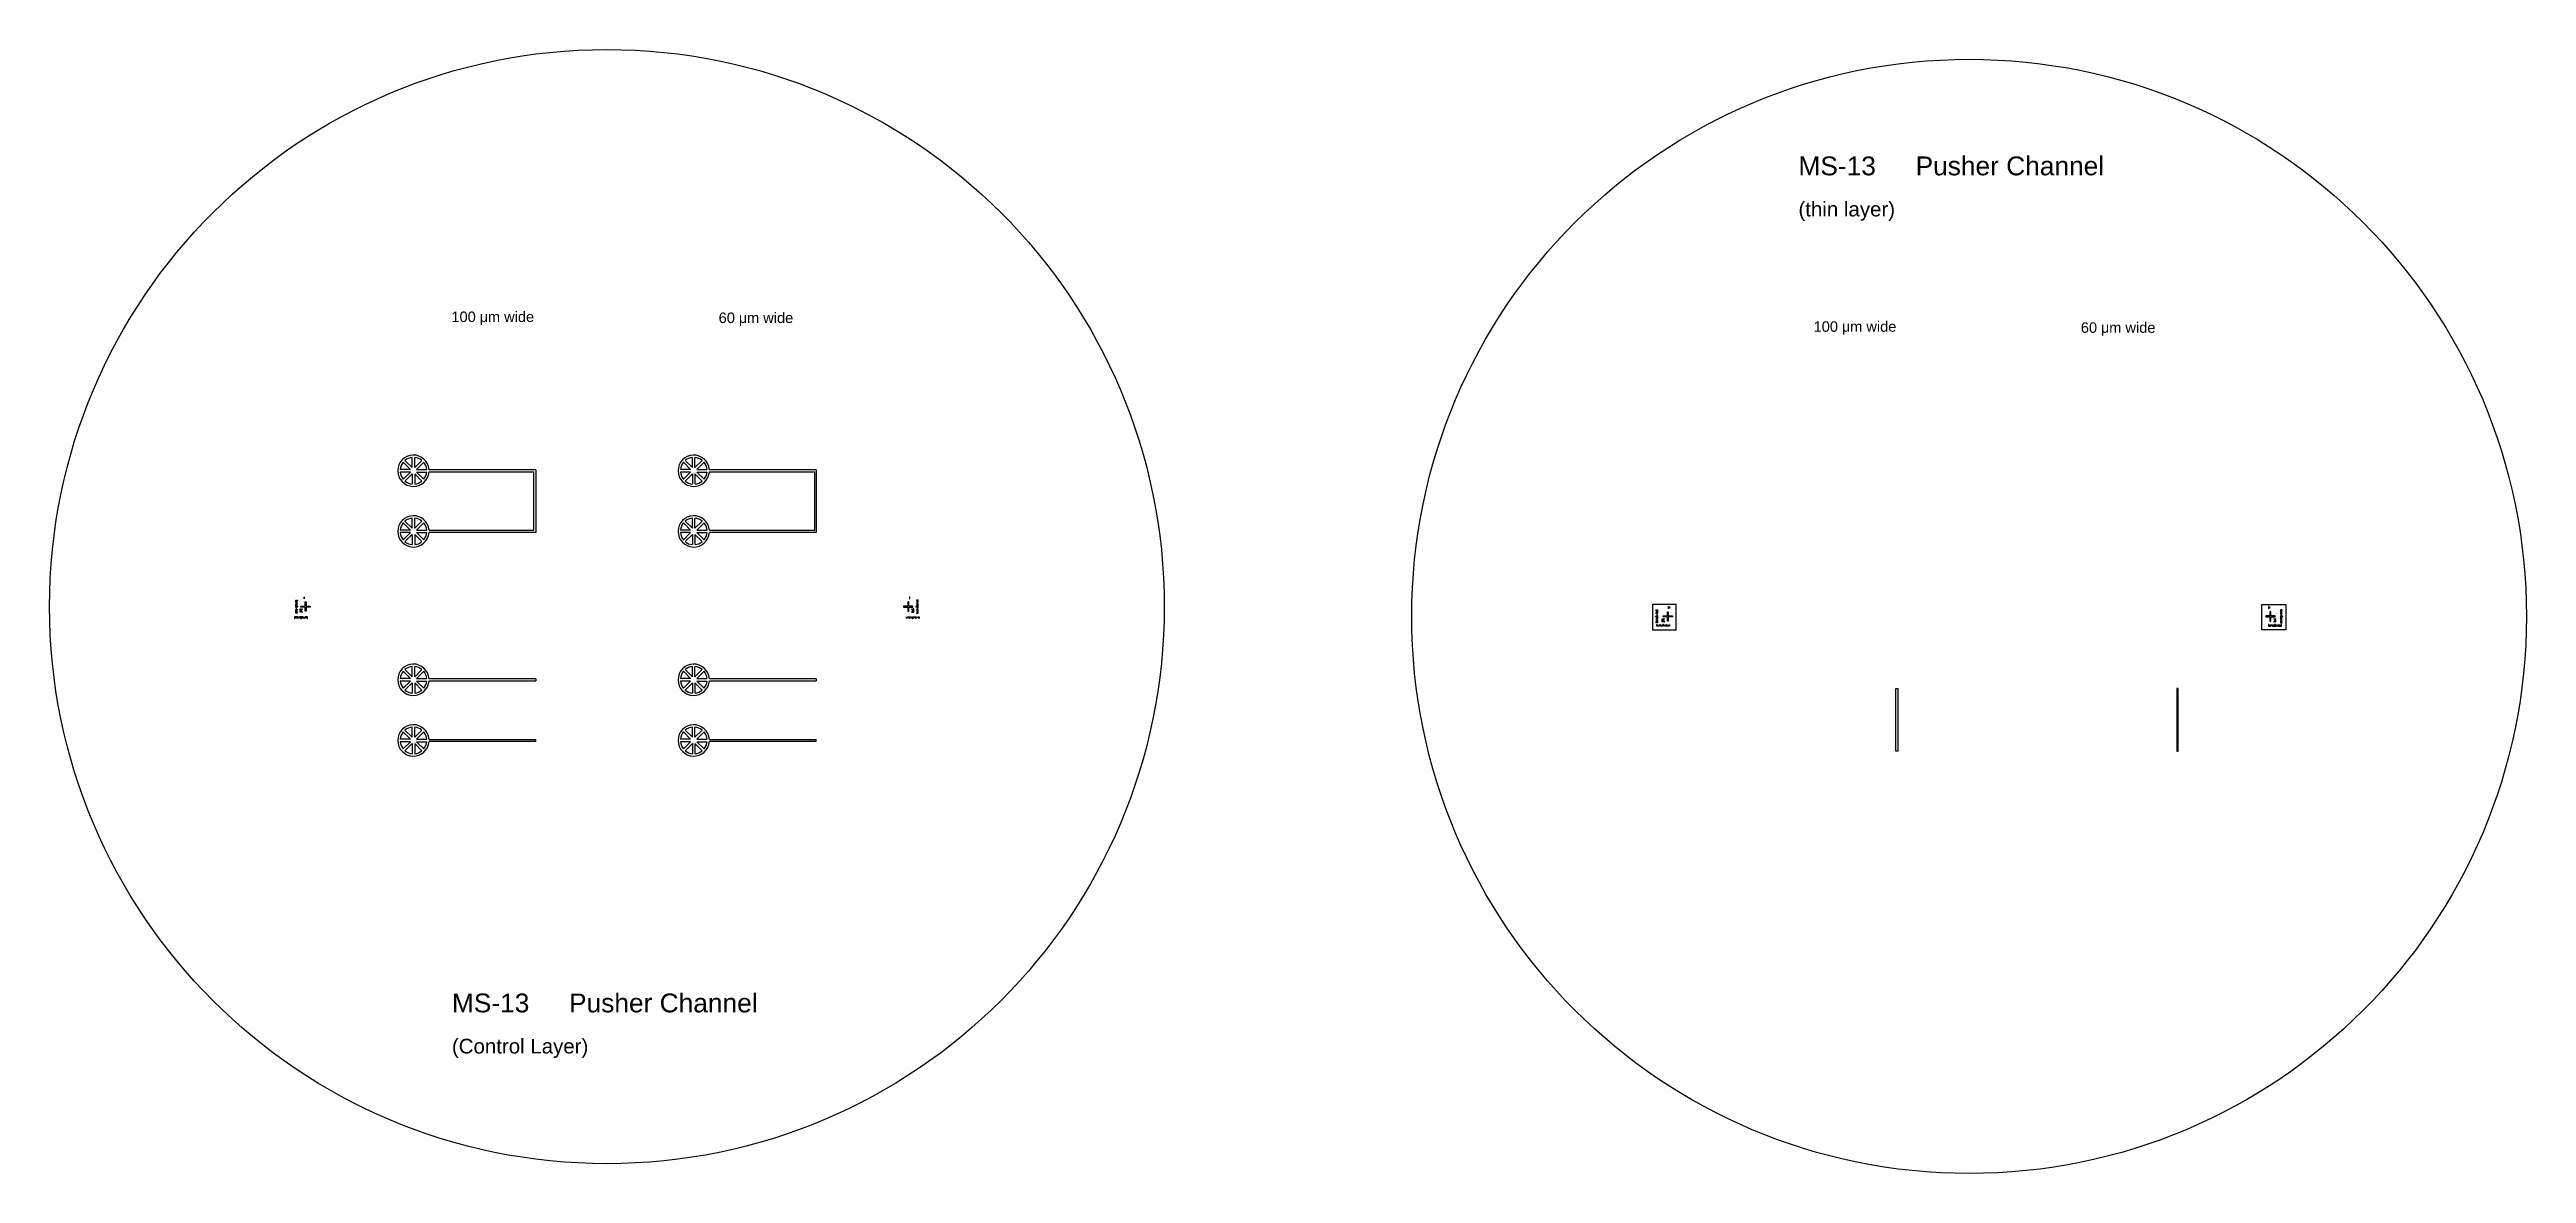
# Model space of a CAD drawing. Header units: millimetres. Extents: x 24154 to 142578, y 77640 to 131403.
import ezdxf

# ---------------------------------------------------------------- set-up
doc = ezdxf.new("R2010")
doc.units = ezdxf.units.MM
doc.layers.add('Clear', color=140, linetype='Continuous')
doc.layers.add('Opaque', color=30, linetype='Continuous')
doc.styles.get("Standard").update_dxf_attribs({"font": 'arial.ttf'})

msp = doc.modelspace()

# ---------------------------------------------------------------- linework, layer by layer
at = {"layer": 'Clear'}
for p, q in [((47401, 111305), (42301, 111305)), ((42301, 111205), (47301, 111205)), ((47301, 108405), (47301, 111205)), ((47401, 111305), (47401, 108305)), ((60801, 111305), (55701, 111305)), ((55701, 111205), (60741, 111205)), ((60741, 108405), (60741, 111205)), ((60801, 111305), (60801, 108305)), ((42301, 108405), (47301, 108405)), ((47401, 108305), (42301, 108305)), ((55701, 108405), (60741, 108405)), ((60801, 108305), (55701, 108305)), ((35872, 104265), (35872, 104190)), ((35884, 104265), (35872, 104265)), ((35884, 104190), (35884, 104265)), ((35902, 104265), (35902, 104215)), ((35914, 104265), (35902, 104265)), ((35902, 104215), (35914, 104215)), ((35914, 104215), (35914, 104265)), ((35927, 105061), (36002, 105061)), ((35927, 105049), (35927, 105061)), ((36002, 105049), (35927, 105049)), ((35927, 105031), (35977, 105031)), ((35927, 105019), (35927, 105031)), ((35977, 105019), (35927, 105019)), ((35927, 105001), (35977, 105001)), ((35927, 104989), (35927, 105001)), ((35977, 104989), (35927, 104989)), ((35927, 104971), (35977, 104971)), ((35927, 104959), (35927, 104971)), ((35977, 104959), (35927, 104959)), ((35927, 104941), (35977, 104941)), ((35927, 104929), (35927, 104941)), ((35977, 104929), (35927, 104929)), ((35927, 104911), (36002, 104911)), ((35927, 104899), (35927, 104911)), ((36002, 104899), (35927, 104899)), ((35927, 104881), (35977, 104881)), ((35927, 104869), (35927, 104881)), ((35977, 104869), (35927, 104869)), ((35927, 104851), (35977, 104851)), ((35927, 104839), (35927, 104851)), ((35977, 104839), (35927, 104839)), ((35927, 104821), (35977, 104821)), ((35927, 104809), (35927, 104821)), ((35977, 104809), (35927, 104809)), ((35927, 104791), (35977, 104791)), ((35927, 104779), (35927, 104791)), ((35977, 104779), (35927, 104779)), ((35927, 104761), (36027, 104761)), ((35927, 104749), (35927, 104761)), ((36027, 104749), (35927, 104749)), ((35927, 104731), (35977, 104731)), ((35927, 104719), (35927, 104731)), ((35977, 104719), (35927, 104719)), ((35927, 104701), (35977, 104701)), ((35927, 104689), (35927, 104701)), ((35977, 104689), (35927, 104689)), ((35927, 104671), (35977, 104671)), ((35927, 104659), (35927, 104671)), ((35977, 104659), (35927, 104659)), ((35927, 104641), (35977, 104641)), ((35927, 104629), (35927, 104641)), ((35977, 104629), (35927, 104629)), ((35927, 104611), (36002, 104611)), ((35927, 104599), (35927, 104611)), ((36002, 104599), (35927, 104599)), ((35927, 104581), (35977, 104581)), ((35927, 104569), (35927, 104581)), ((35977, 104569), (35927, 104569)), ((35927, 104551), (35977, 104551)), ((35927, 104539), (35927, 104551)), ((35977, 104539), (35927, 104539)), ((35927, 104521), (35977, 104521)), ((35927, 104509), (35927, 104521)), ((35977, 104509), (35927, 104509)), ((35927, 104491), (35977, 104491)), ((35927, 104479), (35927, 104491)), ((35977, 104479), (35927, 104479)), ((35927, 104461), (36002, 104461)), ((35927, 104449), (35927, 104461)), ((36002, 104449), (35927, 104449)), ((35932, 104265), (35932, 104215)), ((35944, 104265), (35932, 104265)), ((35932, 104215), (35944, 104215)), ((35944, 104215), (35944, 104265)), ((35962, 104265), (35962, 104215)), ((35974, 104265), (35962, 104265)), ((35962, 104215), (35974, 104215)), ((35974, 104215), (35974, 104265)), ((35977, 105031), (35977, 105019)), ((35977, 105001), (35977, 104989)), ((35977, 104971), (35977, 104959)), ((35977, 104941), (35977, 104929)), ((35977, 104881), (35977, 104869)), ((35977, 104851), (35977, 104839)), ((35977, 104821), (35977, 104809)), ((35977, 104791), (35977, 104779)), ((35977, 104731), (35977, 104719)), ((35977, 104701), (35977, 104689)), ((35977, 104671), (35977, 104659)), ((35977, 104641), (35977, 104629)), ((35977, 104581), (35977, 104569)), ((35977, 104551), (35977, 104539)), ((35977, 104521), (35977, 104509)), ((35977, 104491), (35977, 104479)), ((35992, 104265), (35992, 104215)), ((36004, 104265), (35992, 104265)), ((35992, 104215), (36004, 104215)), ((36002, 105061), (36002, 105049)), ((36002, 104911), (36002, 104899)), ((36002, 104611), (36002, 104599)), ((36002, 104461), (36002, 104449)), ((36004, 104215), (36004, 104265)), ((36022, 104265), (36022, 104190)), ((36034, 104265), (36022, 104265)), ((36027, 104761), (36027, 104749)), ((36034, 104190), (36034, 104265)), ((36052, 104265), (36052, 104215)), ((36064, 104265), (36052, 104265)), ((36052, 104215), (36064, 104215)), ((36064, 104215), (36064, 104265)), ((36082, 104265), (36082, 104215)), ((36094, 104265), (36082, 104265)), ((36082, 104215), (36094, 104215)), ((36094, 104215), (36094, 104265)), ((36112, 104265), (36112, 104215)), ((36124, 104265), (36112, 104265)), ((36112, 104215), (36124, 104215)), ((36124, 104215), (36124, 104265)), ((36131, 104645), (36157, 104645)), ((36131, 104489), (36131, 104645)), ((36157, 104489), (36131, 104489)), ((36142, 104265), (36142, 104215)), ((36154, 104265), (36142, 104265)), ((36142, 104215), (36154, 104215)), ((36154, 104215), (36154, 104265)), ((36157, 104588), (36225, 104656)), ((36157, 104645), (36157, 104588)), ((36157, 104546), (36157, 104489)), ((36157, 104546), (36225, 104478)), ((36172, 104780), (36372, 104780)), ((36172, 104730), (36172, 104780)), ((36372, 104730), (36172, 104730)), ((36172, 104567), (36243, 104638)), ((36172, 104567), (36243, 104496)), ((36172, 104265), (36172, 104165)), ((36184, 104265), (36172, 104265)), ((36184, 104165), (36184, 104265)), ((36202, 104265), (36202, 104215)), ((36214, 104265), (36202, 104265)), ((36202, 104215), (36214, 104215)), ((36214, 104215), (36214, 104265)), ((36225, 104656), (36243, 104638)), ((36225, 104478), (36243, 104496)), ((36232, 104265), (36232, 104215)), ((36244, 104265), (36232, 104265)), ((36232, 104215), (36244, 104215)), ((36244, 104215), (36244, 104265)), ((36262, 104265), (36262, 104215)), ((36274, 104265), (36262, 104265)), ((36262, 104215), (36274, 104215)), ((36274, 104215), (36274, 104265)), ((36292, 104265), (36292, 104215)), ((36304, 104265), (36292, 104265)), ((36292, 104215), (36304, 104215)), ((36304, 104215), (36304, 104265)), ((36322, 105130), (36322, 105230)), ((36322, 105230), (36334, 105230)), ((36334, 105130), (36322, 105130)), ((36322, 104265), (36322, 104190)), ((36334, 104265), (36322, 104265)), ((36334, 105230), (36334, 105130)), ((36334, 104190), (36334, 104265)), ((36352, 104265), (36352, 104215)), ((36364, 104265), (36352, 104265)), ((36352, 104215), (36364, 104215)), ((36364, 104215), (36364, 104265)), ((36372, 104780), (36372, 104980)), ((36372, 104980), (36422, 104980)), ((36372, 104530), (36372, 104730)), ((36422, 104530), (36372, 104530)), ((36382, 104265), (36382, 104215)), ((36394, 104265), (36382, 104265)), ((36382, 104215), (36394, 104215)), ((36394, 104215), (36394, 104265)), ((36412, 104265), (36412, 104215)), ((36424, 104265), (36412, 104265)), ((36412, 104215), (36424, 104215)), ((36422, 104980), (36422, 104780)), ((36422, 104780), (36622, 104780)), ((36622, 104730), (36422, 104730)), ((36422, 104730), (36422, 104530)), ((36424, 104215), (36424, 104265)), ((36442, 104265), (36442, 104215)), ((36454, 104265), (36442, 104265)), ((36442, 104215), (36454, 104215)), ((36454, 104215), (36454, 104265)), ((36472, 104265), (36472, 104190)), ((36484, 104265), (36472, 104265)), ((36484, 104190), (36484, 104265)), ((36622, 104780), (36622, 104730)), ((65182, 104780), (64982, 104780)), ((64982, 104780), (64982, 104730)), ((64982, 104730), (65182, 104730)), ((65120, 104190), (65120, 104265)), ((65120, 104265), (65132, 104265)), ((65132, 104265), (65132, 104190)), ((65150, 104215), (65150, 104265)), ((65150, 104265), (65162, 104265)), ((65162, 104215), (65150, 104215)), ((65162, 104265), (65162, 104215)), ((65180, 104215), (65180, 104265)), ((65180, 104265), (65192, 104265)), ((65192, 104215), (65180, 104215)), ((65232, 104980), (65182, 104980)), ((65182, 104980), (65182, 104780)), ((65182, 104730), (65182, 104530)), ((65182, 104530), (65232, 104530)), ((65192, 104265), (65192, 104215)), ((65210, 104215), (65210, 104265)), ((65210, 104265), (65222, 104265)), ((65222, 104215), (65210, 104215)), ((65222, 104265), (65222, 104215)), ((65232, 104780), (65232, 104980)), ((65432, 104780), (65232, 104780)), ((65232, 104530), (65232, 104730)), ((65232, 104730), (65432, 104730)), ((65240, 104215), (65240, 104265)), ((65240, 104265), (65252, 104265)), ((65252, 104215), (65240, 104215)), ((65252, 104265), (65252, 104215)), ((65270, 105230), (65270, 105130)), ((65282, 105230), (65270, 105230)), ((65270, 105130), (65282, 105130)), ((65270, 104190), (65270, 104265)), ((65270, 104265), (65282, 104265)), ((65282, 105130), (65282, 105230)), ((65282, 104265), (65282, 104190)), ((65300, 104215), (65300, 104265)), ((65300, 104265), (65312, 104265)), ((65312, 104215), (65300, 104215)), ((65312, 104265), (65312, 104215)), ((65330, 104215), (65330, 104265)), ((65330, 104265), (65342, 104265)), ((65342, 104215), (65330, 104215)), ((65342, 104265), (65342, 104215)), ((65360, 104215), (65360, 104265)), ((65360, 104265), (65372, 104265)), ((65372, 104215), (65360, 104215)), ((65379, 104656), (65361, 104638)), ((65432, 104567), (65361, 104638)), ((65432, 104567), (65361, 104496)), ((65379, 104478), (65361, 104496)), ((65372, 104265), (65372, 104215)), ((65447, 104588), (65379, 104656)), ((65447, 104546), (65379, 104478)), ((65390, 104215), (65390, 104265)), ((65390, 104265), (65402, 104265)), ((65402, 104215), (65390, 104215)), ((65402, 104265), (65402, 104215)), ((65420, 104165), (65420, 104265)), ((65420, 104265), (65432, 104265)), ((65432, 104730), (65432, 104780)), ((65432, 104265), (65432, 104165)), ((65473, 104645), (65447, 104645)), ((65447, 104645), (65447, 104588)), ((65447, 104546), (65447, 104489)), ((65447, 104489), (65473, 104489)), ((65450, 104215), (65450, 104265)), ((65450, 104265), (65462, 104265)), ((65462, 104215), (65450, 104215)), ((65462, 104265), (65462, 104215)), ((65473, 104489), (65473, 104645)), ((65480, 104215), (65480, 104265)), ((65480, 104265), (65492, 104265)), ((65492, 104215), (65480, 104215)), ((65492, 104265), (65492, 104215)), ((65510, 104215), (65510, 104265)), ((65510, 104265), (65522, 104265)), ((65522, 104215), (65510, 104215)), ((65522, 104265), (65522, 104215)), ((65540, 104215), (65540, 104265)), ((65540, 104265), (65552, 104265)), ((65552, 104215), (65540, 104215)), ((65552, 104265), (65552, 104215)), ((65570, 104190), (65570, 104265)), ((65570, 104265), (65582, 104265)), ((65677, 104761), (65577, 104761)), ((65577, 104761), (65577, 104749)), ((65577, 104749), (65677, 104749)), ((65582, 104265), (65582, 104190)), ((65600, 104215), (65600, 104265)), ((65600, 104265), (65612, 104265)), ((65612, 104215), (65600, 104215)), ((65677, 105061), (65602, 105061)), ((65602, 105061), (65602, 105049)), ((65602, 105049), (65677, 105049)), ((65677, 104911), (65602, 104911)), ((65602, 104911), (65602, 104899)), ((65602, 104899), (65677, 104899)), ((65677, 104611), (65602, 104611)), ((65602, 104611), (65602, 104599)), ((65602, 104599), (65677, 104599)), ((65677, 104461), (65602, 104461)), ((65602, 104461), (65602, 104449)), ((65602, 104449), (65677, 104449)), ((65612, 104265), (65612, 104215)), ((65677, 105031), (65627, 105031)), ((65627, 105031), (65627, 105019)), ((65627, 105019), (65677, 105019)), ((65677, 105001), (65627, 105001)), ((65627, 105001), (65627, 104989)), ((65627, 104989), (65677, 104989)), ((65677, 104971), (65627, 104971)), ((65627, 104971), (65627, 104959)), ((65627, 104959), (65677, 104959)), ((65677, 104941), (65627, 104941)), ((65627, 104941), (65627, 104929)), ((65627, 104929), (65677, 104929)), ((65677, 104881), (65627, 104881)), ((65627, 104881), (65627, 104869)), ((65627, 104869), (65677, 104869)), ((65677, 104851), (65627, 104851)), ((65627, 104851), (65627, 104839)), ((65627, 104839), (65677, 104839)), ((65677, 104821), (65627, 104821)), ((65627, 104821), (65627, 104809)), ((65627, 104809), (65677, 104809)), ((65677, 104791), (65627, 104791)), ((65627, 104791), (65627, 104779)), ((65627, 104779), (65677, 104779)), ((65677, 104731), (65627, 104731)), ((65627, 104731), (65627, 104719)), ((65627, 104719), (65677, 104719)), ((65677, 104701), (65627, 104701)), ((65627, 104701), (65627, 104689)), ((65627, 104689), (65677, 104689)), ((65677, 104671), (65627, 104671)), ((65627, 104671), (65627, 104659)), ((65627, 104659), (65677, 104659)), ((65677, 104641), (65627, 104641)), ((65627, 104641), (65627, 104629)), ((65627, 104629), (65677, 104629)), ((65677, 104581), (65627, 104581)), ((65627, 104581), (65627, 104569)), ((65627, 104569), (65677, 104569)), ((65677, 104551), (65627, 104551)), ((65627, 104551), (65627, 104539)), ((65627, 104539), (65677, 104539)), ((65677, 104521), (65627, 104521)), ((65627, 104521), (65627, 104509)), ((65627, 104509), (65677, 104509)), ((65677, 104491), (65627, 104491)), ((65627, 104491), (65627, 104479)), ((65627, 104479), (65677, 104479)), ((65630, 104215), (65630, 104265)), ((65630, 104265), (65642, 104265)), ((65642, 104215), (65630, 104215)), ((65642, 104265), (65642, 104215)), ((65660, 104215), (65660, 104265)), ((65660, 104265), (65672, 104265)), ((65672, 104215), (65660, 104215)), ((65672, 104265), (65672, 104215)), ((65677, 105049), (65677, 105061)), ((65677, 105019), (65677, 105031)), ((65677, 104989), (65677, 105001)), ((65677, 104959), (65677, 104971)), ((65677, 104929), (65677, 104941)), ((65677, 104899), (65677, 104911)), ((65677, 104869), (65677, 104881)), ((65677, 104839), (65677, 104851)), ((65677, 104809), (65677, 104821)), ((65677, 104779), (65677, 104791)), ((65677, 104749), (65677, 104761)), ((65677, 104719), (65677, 104731)), ((65677, 104689), (65677, 104701)), ((65677, 104659), (65677, 104671)), ((65677, 104629), (65677, 104641)), ((65677, 104599), (65677, 104611)), ((65677, 104569), (65677, 104581)), ((65677, 104539), (65677, 104551)), ((65677, 104509), (65677, 104521)), ((65677, 104479), (65677, 104491)), ((65677, 104449), (65677, 104461)), ((65690, 104215), (65690, 104265)), ((65690, 104265), (65702, 104265)), ((65702, 104215), (65690, 104215)), ((65702, 104265), (65702, 104215)), ((65720, 104190), (65720, 104265)), ((65720, 104265), (65732, 104265)), ((65732, 104265), (65732, 104190)), ((100785, 104863), (100785, 103643)), ((101930, 104863), (100785, 104863)), ((101930, 103643), (101930, 104863)), ((129929, 104863), (131074, 104863)), ((129929, 103643), (129929, 104863)), ((131074, 104863), (131074, 103643)), ((35872, 104190), (35884, 104190)), ((36022, 104190), (36034, 104190)), ((36172, 104165), (36184, 104165)), ((36322, 104190), (36334, 104190)), ((36472, 104190), (36484, 104190)), ((65132, 104190), (65120, 104190)), ((65282, 104190), (65270, 104190)), ((65432, 104165), (65420, 104165)), ((65582, 104190), (65570, 104190)), ((65732, 104190), (65720, 104190)), ((100785, 103643), (101930, 103643)), ((131074, 103643), (129929, 103643)), ((47401, 101305), (42301, 101305)), ((42301, 101205), (47401, 101205)), ((47401, 101305), (47401, 101205)), ((60801, 101305), (55701, 101305)), ((55701, 101205), (60801, 101205)), ((60801, 101305), (60801, 101205)), ((112429, 97838), (112429, 100838)), ((112429, 100838), (112529, 100838)), ((112529, 100838), (112529, 97838)), ((125929, 100838), (125869, 100838)), ((125869, 100838), (125869, 97838)), ((125929, 97838), (125929, 100838)), ((42301, 98405), (47401, 98405)), ((47401, 98305), (42301, 98305)), ((47401, 98305), (47401, 98405)), ((55701, 98405), (60801, 98405)), ((60801, 98305), (55701, 98305)), ((60801, 98305), (60801, 98405)), ((112529, 97838), (112429, 97838)), ((125869, 97838), (125929, 97838))]:
    msp.add_line(p, q, dxfattribs=at)
for centre in [(41553, 111255), (54953, 111255), (41553, 108355), (54953, 108355), (41553, 101255), (54953, 101255), (41553, 98355), (54953, 98355)]:
    msp.add_arc(centre, 750, 3.82255, 356.17745, dxfattribs=at)
at = {"layer": 'Opaque'}
for p, q in [((41405, 111317), (41061, 111661)), ((41492, 111403), (41147, 111747)), ((41492, 111403), (41492, 111890)), ((41614, 111403), (41614, 111890)), ((41614, 111403), (41958, 111747)), ((41701, 111317), (42045, 111661)), ((54805, 111317), (54461, 111661)), ((54892, 111403), (54547, 111747)), ((54892, 111403), (54892, 111890)), ((55014, 111403), (55014, 111890)), ((55014, 111403), (55358, 111747)), ((55101, 111317), (55445, 111661)), ((41405, 111317), (40918, 111317)), ((41405, 111194), (40918, 111194)), ((41405, 111194), (41061, 110850)), ((41492, 111107), (41147, 110763)), ((41492, 111107), (41492, 110621)), ((41614, 111107), (41614, 110621)), ((41614, 111107), (41958, 110763)), ((41701, 111317), (42187, 111317)), ((41701, 111194), (42187, 111194)), ((41701, 111194), (42045, 110850)), ((54805, 111317), (54318, 111317)), ((54805, 111194), (54318, 111194)), ((54805, 111194), (54461, 110850)), ((54892, 111107), (54547, 110763)), ((54892, 111107), (54892, 110621)), ((55014, 111107), (55014, 110621)), ((55014, 111107), (55358, 110763)), ((55101, 111317), (55587, 111317)), ((55101, 111194), (55587, 111194)), ((55101, 111194), (55445, 110850)), ((41492, 108503), (41492, 108990)), ((41614, 108503), (41614, 108990)), ((54892, 108503), (54892, 108990)), ((55014, 108503), (55014, 108990)), ((41405, 108417), (40918, 108417)), ((41405, 108294), (40918, 108294)), ((41405, 108417), (41061, 108761)), ((41405, 108294), (41061, 107950)), ((41492, 108503), (41147, 108847)), ((41492, 108207), (41147, 107863)), ((41492, 108207), (41492, 107721)), ((41614, 108503), (41958, 108847)), ((41614, 108207), (41614, 107721)), ((41614, 108207), (41958, 107863)), ((41701, 108417), (42045, 108761)), ((41701, 108417), (42187, 108417)), ((41701, 108294), (42187, 108294)), ((41701, 108294), (42045, 107950)), ((54805, 108417), (54318, 108417)), ((54805, 108294), (54318, 108294)), ((54805, 108417), (54461, 108761)), ((54805, 108294), (54461, 107950)), ((54892, 108503), (54547, 108847)), ((54892, 108207), (54547, 107863)), ((54892, 108207), (54892, 107721)), ((55014, 108503), (55358, 108847)), ((55014, 108207), (55014, 107721)), ((55014, 108207), (55358, 107863)), ((55101, 108417), (55445, 108761)), ((55101, 108417), (55587, 108417)), ((55101, 108294), (55587, 108294)), ((55101, 108294), (55445, 107950)), ((100935, 104282), (100935, 104294)), ((100935, 104294), (101035, 104294)), ((101035, 104282), (100935, 104282)), ((100960, 104582), (100960, 104594)), ((100960, 104594), (101035, 104594)), ((101035, 104582), (100960, 104582)), ((100960, 104432), (100960, 104444)), ((100960, 104444), (101035, 104444)), ((101035, 104432), (100960, 104432)), ((100985, 104552), (100985, 104564)), ((100985, 104564), (101035, 104564)), ((101035, 104552), (100985, 104552)), ((100985, 104522), (100985, 104534)), ((100985, 104534), (101035, 104534)), ((101035, 104522), (100985, 104522)), ((100985, 104492), (100985, 104504)), ((100985, 104504), (101035, 104504)), ((101035, 104492), (100985, 104492)), ((100985, 104462), (100985, 104474)), ((100985, 104474), (101035, 104474)), ((101035, 104462), (100985, 104462)), ((100985, 104402), (100985, 104414)), ((100985, 104414), (101035, 104414)), ((101035, 104402), (100985, 104402)), ((100985, 104372), (100985, 104384)), ((100985, 104384), (101035, 104384)), ((101035, 104372), (100985, 104372)), ((100985, 104342), (100985, 104354)), ((100985, 104354), (101035, 104354)), ((101035, 104342), (100985, 104342)), ((100985, 104312), (100985, 104324)), ((100985, 104324), (101035, 104324)), ((101035, 104312), (100985, 104312)), ((100985, 104252), (100985, 104264)), ((100985, 104264), (101035, 104264)), ((101035, 104252), (100985, 104252)), ((100985, 104222), (100985, 104234)), ((100985, 104234), (101035, 104234)), ((101035, 104222), (100985, 104222)), ((101035, 104594), (101035, 104582)), ((101035, 104564), (101035, 104552)), ((101035, 104534), (101035, 104522)), ((101035, 104504), (101035, 104492)), ((101035, 104474), (101035, 104462)), ((101035, 104444), (101035, 104432)), ((101035, 104414), (101035, 104402)), ((101035, 104384), (101035, 104372)), ((101035, 104354), (101035, 104342)), ((101035, 104324), (101035, 104312)), ((101035, 104294), (101035, 104282)), ((101035, 104264), (101035, 104252)), ((101035, 104234), (101035, 104222)), ((101303, 104310), (101503, 104310)), ((101303, 104266), (101303, 104310)), ((101503, 104266), (101303, 104266)), ((101503, 104310), (101503, 104510)), ((101503, 104510), (101547, 104510)), ((101503, 104066), (101503, 104266)), ((101547, 104510), (101547, 104310)), ((101547, 104310), (101747, 104310)), ((101747, 104266), (101547, 104266)), ((101547, 104266), (101547, 104066)), ((101562, 104663), (101562, 104763)), ((101562, 104763), (101574, 104763)), ((101574, 104663), (101562, 104663)), ((101574, 104763), (101574, 104663)), ((101599, 104663), (101599, 104763)), ((101599, 104763), (101611, 104763)), ((101611, 104663), (101599, 104663)), ((101611, 104763), (101611, 104663)), ((101747, 104310), (101747, 104266)), ((130312, 104310), (130112, 104310)), ((130112, 104310), (130112, 104266)), ((130112, 104266), (130312, 104266)), ((130260, 104763), (130248, 104763)), ((130248, 104763), (130248, 104663)), ((130248, 104663), (130260, 104663)), ((130260, 104663), (130260, 104763)), ((130297, 104763), (130285, 104763)), ((130285, 104763), (130285, 104663)), ((130285, 104663), (130297, 104663)), ((130297, 104663), (130297, 104763)), ((130356, 104510), (130312, 104510)), ((130312, 104510), (130312, 104310)), ((130312, 104266), (130312, 104066)), ((130356, 104310), (130356, 104510)), ((130556, 104310), (130356, 104310)), ((130356, 104066), (130356, 104266)), ((130356, 104266), (130556, 104266)), ((130556, 104266), (130556, 104310)), ((130899, 104594), (130824, 104594)), ((130824, 104594), (130824, 104582)), ((130824, 104582), (130899, 104582)), ((130874, 104564), (130824, 104564)), ((130824, 104564), (130824, 104552)), ((130824, 104552), (130874, 104552)), ((130874, 104534), (130824, 104534)), ((130824, 104534), (130824, 104522)), ((130824, 104522), (130874, 104522)), ((130874, 104504), (130824, 104504)), ((130824, 104504), (130824, 104492)), ((130824, 104492), (130874, 104492)), ((130874, 104474), (130824, 104474)), ((130824, 104474), (130824, 104462)), ((130824, 104462), (130874, 104462)), ((130899, 104444), (130824, 104444)), ((130824, 104444), (130824, 104432)), ((130824, 104432), (130899, 104432)), ((130874, 104414), (130824, 104414)), ((130824, 104414), (130824, 104402)), ((130824, 104402), (130874, 104402)), ((130874, 104384), (130824, 104384)), ((130824, 104384), (130824, 104372)), ((130824, 104372), (130874, 104372)), ((130874, 104354), (130824, 104354)), ((130824, 104354), (130824, 104342)), ((130824, 104342), (130874, 104342)), ((130874, 104324), (130824, 104324)), ((130824, 104324), (130824, 104312)), ((130824, 104312), (130874, 104312)), ((130924, 104294), (130824, 104294)), ((130824, 104294), (130824, 104282)), ((130824, 104282), (130924, 104282)), ((130874, 104264), (130824, 104264)), ((130824, 104264), (130824, 104252)), ((130824, 104252), (130874, 104252)), ((130874, 104234), (130824, 104234)), ((130824, 104234), (130824, 104222)), ((130824, 104222), (130874, 104222)), ((130874, 104552), (130874, 104564)), ((130874, 104522), (130874, 104534)), ((130874, 104492), (130874, 104504)), ((130874, 104462), (130874, 104474)), ((130874, 104402), (130874, 104414)), ((130874, 104372), (130874, 104384)), ((130874, 104342), (130874, 104354)), ((130874, 104312), (130874, 104324)), ((130874, 104252), (130874, 104264)), ((130874, 104222), (130874, 104234)), ((130899, 104582), (130899, 104594)), ((130899, 104432), (130899, 104444)), ((130924, 104282), (130924, 104294)), ((100960, 104132), (100960, 104144)), ((100960, 104144), (101035, 104144)), ((101035, 104132), (100960, 104132)), ((100960, 103982), (100960, 103994)), ((100960, 103994), (101035, 103994)), ((101035, 103982), (100960, 103982)), ((100985, 104192), (100985, 104204)), ((100985, 104204), (101035, 104204)), ((101035, 104192), (100985, 104192)), ((100985, 104162), (100985, 104174)), ((100985, 104174), (101035, 104174)), ((101035, 104162), (100985, 104162)), ((100985, 104102), (100985, 104114)), ((100985, 104114), (101035, 104114)), ((101035, 104102), (100985, 104102)), ((100985, 104072), (100985, 104084)), ((100985, 104084), (101035, 104084)), ((101035, 104072), (100985, 104072)), ((100985, 104042), (100985, 104054)), ((100985, 104054), (101035, 104054)), ((101035, 104042), (100985, 104042)), ((100985, 104012), (100985, 104024)), ((100985, 104024), (101035, 104024)), ((101035, 104012), (100985, 104012)), ((101000, 103818), (101000, 103893)), ((101000, 103893), (101012, 103893)), ((101012, 103818), (101000, 103818)), ((101012, 103893), (101012, 103818)), ((101030, 103818), (101030, 103868)), ((101030, 103868), (101042, 103868)), ((101042, 103818), (101030, 103818)), ((101035, 104204), (101035, 104192)), ((101035, 104174), (101035, 104162)), ((101035, 104144), (101035, 104132)), ((101035, 104114), (101035, 104102)), ((101035, 104084), (101035, 104072)), ((101035, 104054), (101035, 104042)), ((101035, 104024), (101035, 104012)), ((101035, 103994), (101035, 103982)), ((101042, 103868), (101042, 103818)), ((101060, 103818), (101060, 103868)), ((101060, 103868), (101072, 103868)), ((101072, 103818), (101060, 103818)), ((101072, 103868), (101072, 103818)), ((101090, 103818), (101090, 103868)), ((101090, 103868), (101102, 103868)), ((101102, 103818), (101090, 103818)), ((101102, 103868), (101102, 103818)), ((101120, 103818), (101120, 103868)), ((101120, 103868), (101132, 103868)), ((101132, 103818), (101120, 103818)), ((101132, 103868), (101132, 103818)), ((101150, 103818), (101150, 103893)), ((101150, 103893), (101162, 103893)), ((101162, 103818), (101150, 103818)), ((101162, 103893), (101162, 103818)), ((101180, 103818), (101180, 103868)), ((101180, 103868), (101192, 103868)), ((101192, 103818), (101180, 103818)), ((101192, 103868), (101192, 103818)), ((101210, 103818), (101210, 103868)), ((101210, 103868), (101222, 103868)), ((101222, 103818), (101210, 103818)), ((101222, 103868), (101222, 103818)), ((101240, 103818), (101240, 103868)), ((101240, 103868), (101252, 103868)), ((101252, 103818), (101240, 103818)), ((101252, 103868), (101252, 103818)), ((101262, 104175), (101282, 104175)), ((101262, 104025), (101262, 104175)), ((101282, 104025), (101262, 104025)), ((101270, 103818), (101270, 103868)), ((101270, 103868), (101282, 103868)), ((101282, 103818), (101270, 103818)), ((101282, 104114), (101353, 104185)), ((101282, 104175), (101282, 104114)), ((101282, 104086), (101282, 104025)), ((101282, 104086), (101353, 104015)), ((101282, 103868), (101282, 103818)), ((101296, 104100), (101367, 104171)), ((101296, 104100), (101367, 104029)), ((101300, 103818), (101300, 103918)), ((101300, 103918), (101312, 103918)), ((101312, 103818), (101300, 103818)), ((101312, 103918), (101312, 103818)), ((101330, 103818), (101330, 103868)), ((101330, 103868), (101342, 103868)), ((101342, 103818), (101330, 103818)), ((101342, 103868), (101342, 103818)), ((101353, 104185), (101367, 104171)), ((101353, 104015), (101367, 104029)), ((101360, 103818), (101360, 103868)), ((101360, 103868), (101372, 103868)), ((101372, 103818), (101360, 103818)), ((101372, 103868), (101372, 103818)), ((101390, 103818), (101390, 103868)), ((101390, 103868), (101402, 103868)), ((101402, 103818), (101390, 103818)), ((101402, 103868), (101402, 103818)), ((101420, 103818), (101420, 103868)), ((101420, 103868), (101432, 103868)), ((101432, 103818), (101420, 103818)), ((101432, 103868), (101432, 103818)), ((101450, 103818), (101450, 103893)), ((101450, 103893), (101462, 103893)), ((101462, 103818), (101450, 103818)), ((101462, 103893), (101462, 103818)), ((101480, 103818), (101480, 103868)), ((101480, 103868), (101492, 103868)), ((101492, 103818), (101480, 103818)), ((101492, 103868), (101492, 103818)), ((101547, 104066), (101503, 104066)), ((101510, 103818), (101510, 103868)), ((101510, 103868), (101522, 103868)), ((101522, 103818), (101510, 103818)), ((101522, 103868), (101522, 103818)), ((101540, 103818), (101540, 103868)), ((101540, 103868), (101552, 103868)), ((101552, 103818), (101540, 103818)), ((101552, 103868), (101552, 103818)), ((101570, 103818), (101570, 103868)), ((101570, 103868), (101582, 103868)), ((101582, 103818), (101570, 103818)), ((101582, 103868), (101582, 103818)), ((101600, 103818), (101600, 103893)), ((101600, 103893), (101612, 103893)), ((101612, 103818), (101600, 103818)), ((101612, 103893), (101612, 103818)), ((130259, 103893), (130247, 103893)), ((130247, 103893), (130247, 103818)), ((130247, 103818), (130259, 103818)), ((130259, 103818), (130259, 103893)), ((130289, 103868), (130277, 103868)), ((130277, 103868), (130277, 103818)), ((130277, 103818), (130289, 103818)), ((130289, 103818), (130289, 103868)), ((130319, 103868), (130307, 103868)), ((130307, 103868), (130307, 103818)), ((130307, 103818), (130319, 103818)), ((130312, 104066), (130356, 104066)), ((130319, 103818), (130319, 103868)), ((130349, 103868), (130337, 103868)), ((130337, 103868), (130337, 103818)), ((130337, 103818), (130349, 103818)), ((130349, 103818), (130349, 103868)), ((130379, 103868), (130367, 103868)), ((130367, 103868), (130367, 103818)), ((130367, 103818), (130379, 103818)), ((130379, 103818), (130379, 103868)), ((130409, 103893), (130397, 103893)), ((130397, 103893), (130397, 103818)), ((130397, 103818), (130409, 103818)), ((130409, 103818), (130409, 103893)), ((130439, 103868), (130427, 103868)), ((130427, 103868), (130427, 103818)), ((130427, 103818), (130439, 103818)), ((130439, 103818), (130439, 103868)), ((130469, 103868), (130457, 103868)), ((130457, 103868), (130457, 103818)), ((130457, 103818), (130469, 103818)), ((130469, 103818), (130469, 103868)), ((130499, 103868), (130487, 103868)), ((130487, 103868), (130487, 103818)), ((130487, 103818), (130499, 103818)), ((130507, 104185), (130493, 104171)), ((130563, 104100), (130493, 104171)), ((130563, 104100), (130493, 104029)), ((130507, 104015), (130493, 104029)), ((130499, 103818), (130499, 103868)), ((130578, 104114), (130507, 104185)), ((130578, 104086), (130507, 104015)), ((130529, 103868), (130517, 103868)), ((130517, 103868), (130517, 103818)), ((130517, 103818), (130529, 103818)), ((130529, 103818), (130529, 103868)), ((130559, 103918), (130547, 103918)), ((130547, 103918), (130547, 103818)), ((130547, 103818), (130559, 103818)), ((130559, 103818), (130559, 103918)), ((130589, 103868), (130577, 103868)), ((130577, 103868), (130577, 103818)), ((130577, 103818), (130589, 103818)), ((130598, 104175), (130578, 104175)), ((130578, 104175), (130578, 104114)), ((130578, 104086), (130578, 104025)), ((130578, 104025), (130598, 104025)), ((130589, 103818), (130589, 103868)), ((130598, 104025), (130598, 104175)), ((130619, 103868), (130607, 103868)), ((130607, 103868), (130607, 103818)), ((130607, 103818), (130619, 103818)), ((130619, 103818), (130619, 103868)), ((130649, 103868), (130637, 103868)), ((130637, 103868), (130637, 103818)), ((130637, 103818), (130649, 103818)), ((130649, 103818), (130649, 103868)), ((130679, 103868), (130667, 103868)), ((130667, 103868), (130667, 103818)), ((130667, 103818), (130679, 103818)), ((130679, 103818), (130679, 103868)), ((130709, 103893), (130697, 103893)), ((130697, 103893), (130697, 103818)), ((130697, 103818), (130709, 103818)), ((130709, 103818), (130709, 103893)), ((130739, 103868), (130727, 103868)), ((130727, 103868), (130727, 103818)), ((130727, 103818), (130739, 103818)), ((130739, 103818), (130739, 103868)), ((130769, 103868), (130757, 103868)), ((130757, 103868), (130757, 103818)), ((130757, 103818), (130769, 103818)), ((130769, 103818), (130769, 103868)), ((130799, 103868), (130787, 103868)), ((130787, 103868), (130787, 103818)), ((130787, 103818), (130799, 103818)), ((130799, 103818), (130799, 103868)), ((130829, 103868), (130817, 103868)), ((130817, 103868), (130817, 103818)), ((130817, 103818), (130829, 103818)), ((130874, 104204), (130824, 104204)), ((130824, 104204), (130824, 104192)), ((130824, 104192), (130874, 104192)), ((130874, 104174), (130824, 104174)), ((130824, 104174), (130824, 104162)), ((130824, 104162), (130874, 104162)), ((130899, 104144), (130824, 104144)), ((130824, 104144), (130824, 104132)), ((130824, 104132), (130899, 104132)), ((130874, 104114), (130824, 104114)), ((130824, 104114), (130824, 104102)), ((130824, 104102), (130874, 104102)), ((130874, 104084), (130824, 104084)), ((130824, 104084), (130824, 104072)), ((130824, 104072), (130874, 104072)), ((130874, 104054), (130824, 104054)), ((130824, 104054), (130824, 104042)), ((130824, 104042), (130874, 104042)), ((130874, 104024), (130824, 104024)), ((130824, 104024), (130824, 104012)), ((130824, 104012), (130874, 104012)), ((130899, 103994), (130824, 103994)), ((130824, 103994), (130824, 103982)), ((130824, 103982), (130899, 103982)), ((130829, 103818), (130829, 103868)), ((130859, 103893), (130847, 103893)), ((130847, 103893), (130847, 103818)), ((130847, 103818), (130859, 103818)), ((130859, 103818), (130859, 103893)), ((130874, 104192), (130874, 104204)), ((130874, 104162), (130874, 104174)), ((130874, 104102), (130874, 104114)), ((130874, 104072), (130874, 104084)), ((130874, 104042), (130874, 104054)), ((130874, 104012), (130874, 104024)), ((130899, 104132), (130899, 104144)), ((130899, 103982), (130899, 103994)), ((41492, 101403), (41492, 101890)), ((41614, 101403), (41614, 101890)), ((54892, 101403), (54892, 101890)), ((55014, 101403), (55014, 101890)), ((41405, 101317), (40918, 101317)), ((41405, 101194), (40918, 101194)), ((41405, 101317), (41061, 101661)), ((41405, 101194), (41061, 100850)), ((41492, 101403), (41147, 101747)), ((41492, 101107), (41147, 100763)), ((41492, 101107), (41492, 100621)), ((41614, 101403), (41958, 101747)), ((41614, 101107), (41614, 100621)), ((41614, 101107), (41958, 100763)), ((41701, 101317), (42045, 101661)), ((41701, 101317), (42187, 101317)), ((41701, 101194), (42187, 101194)), ((41701, 101194), (42045, 100850)), ((54805, 101317), (54318, 101317)), ((54805, 101194), (54318, 101194)), ((54805, 101317), (54461, 101661)), ((54805, 101194), (54461, 100850)), ((54892, 101403), (54547, 101747)), ((54892, 101107), (54547, 100763)), ((54892, 101107), (54892, 100621)), ((55014, 101403), (55358, 101747)), ((55014, 101107), (55014, 100621)), ((55014, 101107), (55358, 100763)), ((55101, 101317), (55445, 101661)), ((55101, 101317), (55587, 101317)), ((55101, 101194), (55587, 101194)), ((55101, 101194), (55445, 100850)), ((41405, 98417), (40918, 98417)), ((41405, 98294), (40918, 98294)), ((41405, 98417), (41061, 98761)), ((41405, 98294), (41061, 97950)), ((41492, 98503), (41147, 98847)), ((41492, 98503), (41492, 98990)), ((41614, 98503), (41614, 98990)), ((41614, 98503), (41958, 98847)), ((41701, 98417), (42045, 98761)), ((41701, 98417), (42187, 98417)), ((41701, 98294), (42187, 98294)), ((41701, 98294), (42045, 97950)), ((54805, 98417), (54318, 98417)), ((54805, 98294), (54318, 98294)), ((54805, 98417), (54461, 98761)), ((54805, 98294), (54461, 97950)), ((54892, 98503), (54547, 98847)), ((54892, 98503), (54892, 98990)), ((55014, 98503), (55014, 98990)), ((55014, 98503), (55358, 98847)), ((55101, 98417), (55445, 98761)), ((55101, 98417), (55587, 98417)), ((55101, 98294), (55587, 98294)), ((55101, 98294), (55445, 97950)), ((41492, 98207), (41147, 97863)), ((41492, 98207), (41492, 97721)), ((41614, 98207), (41614, 97721)), ((41614, 98207), (41958, 97863)), ((54892, 98207), (54547, 97863)), ((54892, 98207), (54892, 97721)), ((55014, 98207), (55014, 97721)), ((55014, 98207), (55358, 97863))]:
    msp.add_line(p, q, dxfattribs=at)
for centre in [(50802, 104755), (115930, 104288), (115930, 104288)]:
    msp.add_circle(centre, 26648, dxfattribs=at)
for centre, start, end in [((41553, 111255), 140.51773, 174.48227), ((41553, 111255), 95.51773, 129.48227), ((41553, 111255), 50.51773, 84.48227), ((41553, 111255), 5.51773, 39.48227), ((54953, 111255), 140.51773, 174.48227), ((54953, 111255), 95.51773, 129.48227), ((54953, 111255), 50.51773, 84.48227), ((54953, 111255), 5.51773, 39.48227), ((41553, 111255), 185.51773, 219.48227), ((41553, 111255), 230.51773, 264.48227), ((41553, 111255), 275.51773, 309.48227), ((41553, 111255), 320.51773, 354.48227), ((54953, 111255), 185.51773, 219.48227), ((54953, 111255), 230.51773, 264.48227), ((54953, 111255), 275.51773, 309.48227), ((54953, 111255), 320.51773, 354.48227), ((41553, 108355), 95.51773, 129.48227), ((41553, 108355), 50.51773, 84.48227), ((54953, 108355), 95.51773, 129.48227), ((54953, 108355), 50.51773, 84.48227), ((41553, 108355), 140.51773, 174.48227), ((41553, 108355), 185.51773, 219.48227), ((41553, 108355), 230.51773, 264.48227), ((41553, 108355), 275.51773, 309.48227), ((41553, 108355), 5.51773, 39.48227), ((41553, 108355), 320.51773, 354.48227), ((54953, 108355), 140.51773, 174.48227), ((54953, 108355), 185.51773, 219.48227), ((54953, 108355), 230.51773, 264.48227), ((54953, 108355), 275.51773, 309.48227), ((54953, 108355), 5.51773, 39.48227), ((54953, 108355), 320.51773, 354.48227), ((41553, 101255), 95.51773, 129.48227), ((41553, 101255), 50.51773, 84.48227), ((54953, 101255), 95.51773, 129.48227), ((54953, 101255), 50.51773, 84.48227), ((41553, 101255), 140.51773, 174.48227), ((41553, 101255), 185.51773, 219.48227), ((41553, 101255), 230.51773, 264.48227), ((41553, 101255), 275.51773, 309.48227), ((41553, 101255), 5.51773, 39.48227), ((41553, 101255), 320.51773, 354.48227), ((54953, 101255), 140.51773, 174.48227), ((54953, 101255), 185.51773, 219.48227), ((54953, 101255), 230.51773, 264.48227), ((54953, 101255), 275.51773, 309.48227), ((54953, 101255), 5.51773, 39.48227), ((54953, 101255), 320.51773, 354.48227), ((41553, 98355), 140.51773, 174.48227), ((41553, 98355), 185.51773, 219.48227), ((41553, 98355), 95.51773, 129.48227), ((41553, 98355), 50.51773, 84.48227), ((41553, 98355), 5.51773, 39.48227), ((41553, 98355), 320.51773, 354.48227), ((54953, 98355), 140.51773, 174.48227), ((54953, 98355), 185.51773, 219.48227), ((54953, 98355), 95.51773, 129.48227), ((54953, 98355), 50.51773, 84.48227), ((54953, 98355), 5.51773, 39.48227), ((54953, 98355), 320.51773, 354.48227), ((41553, 98355), 230.51773, 264.48227), ((41553, 98355), 275.51773, 309.48227), ((54953, 98355), 230.51773, 264.48227), ((54953, 98355), 275.51773, 309.48227)]:
    msp.add_arc(centre, 638, start, end, dxfattribs=at)

# ---------------------------------------------------------------- texts
at = {"layer": 'Clear', "char_height": 280, "attachment_point": 1}
for s, width, heights, insert in [('{\\H3.2143x;MS-13^I^IPusher Channel\\H0.44444x;\\P\\P\\H1.75x;(thin layer)}', 16592.48, [7318], (107771, 126286)), ('{\\H3.2143x;MS-13^I^IPusher Channel\\P\\H0.44444x; \\P\\H1.75x;(Control Layer)}', 15884.27, [4746], (43392, 86247))]:
    msp.add_mtext_dynamic_manual_height_columns(s, width=width, gutter_width=12.5, heights=heights, dxfattribs=dict(at, insert=insert))
at = {"layer": 'Clear', "char_height": 500, "attachment_point": 1}
for s, insert, width in [('100 {\\fSymbol|b0|i0|c2|p18;m}m wide', (43368, 118869), 4718.7), ('\\pt2500;60 {\\fSymbol|b0|i0|c2|p18;m}m wide', (56145, 118820), 3973.72), ('100 {\\fSymbol|b0|i0|c2|p18;m}m wide', (108496, 118402), 5018.81), ('\\pt2500;60 {\\fSymbol|b0|i0|c2|p18;m}m wide', (121272, 118352), 5244.99)]:
    msp.add_mtext(s, dxfattribs=dict(at, insert=insert, width=width))

doc.saveas('drawing.dxf')
